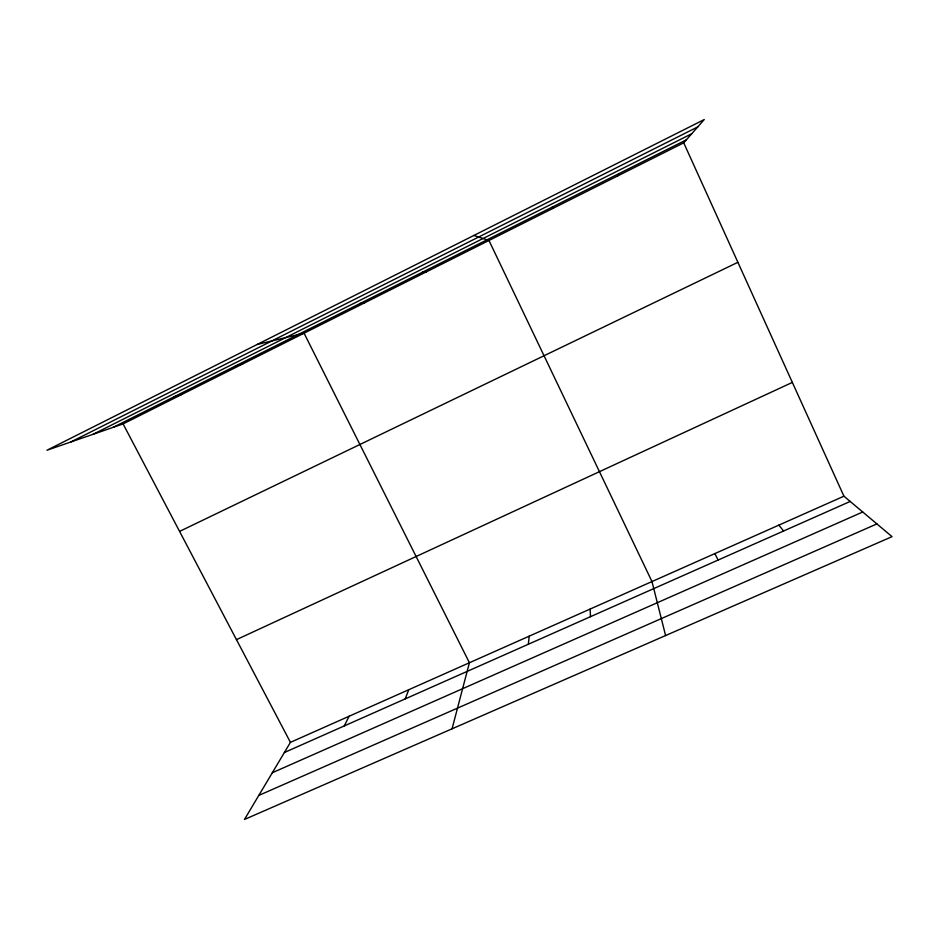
<?xml version="1.0" encoding="UTF-8"?>
<svg xmlns="http://www.w3.org/2000/svg" width="939" height="939" viewBox="0 0 939 939"><rect width="100%" height="100%" fill="white"/><g stroke="black" fill="none" stroke-linecap="round" stroke-linejoin="round"><path stroke-width="1.41" d="M528.305 644.271L529.267 636.126M452.07 728.793L469.418 662.746L304.06 333.181L257.145 344.484M405.19 698.898L408.758 689.731M617.651 175.945L618.719 173.75M344.273 725.929L349.108 716.257M843.926 496.191L290.433 742.35L244.469 819.465L892.05 536.65L843.926 496.191L683.721 142.822L704.262 119.535L46.95 450.239L123.091 423.912L683.721 142.822M70.801 441.987L697.771 126.894M93.207 434.241L691.714 133.761M113.126 427.362L686.374 139.817M179.584 531.404L737.89 262.31M236.464 639.647L792.34 382.419M284.388 752.503L850.182 501.449M272.333 772.727L862.73 512.001M258.8 795.415L876.897 523.915M173.656 396.997L182.389 394.192M235.243 366.104L242.696 363.945M359.86 303.602L364.637 302.804M422.867 271.993L426.259 271.911M473.855 235.454L488.961 240.478L651.971 581.558L665.598 635.539M778.854 525.124L783.572 531.005M123.091 423.912L290.433 742.35M714.884 553.576L718.1 560.055M552.261 207.085L552.742 208.493M590.115 609.071L590.502 616.677"/></g></svg>
